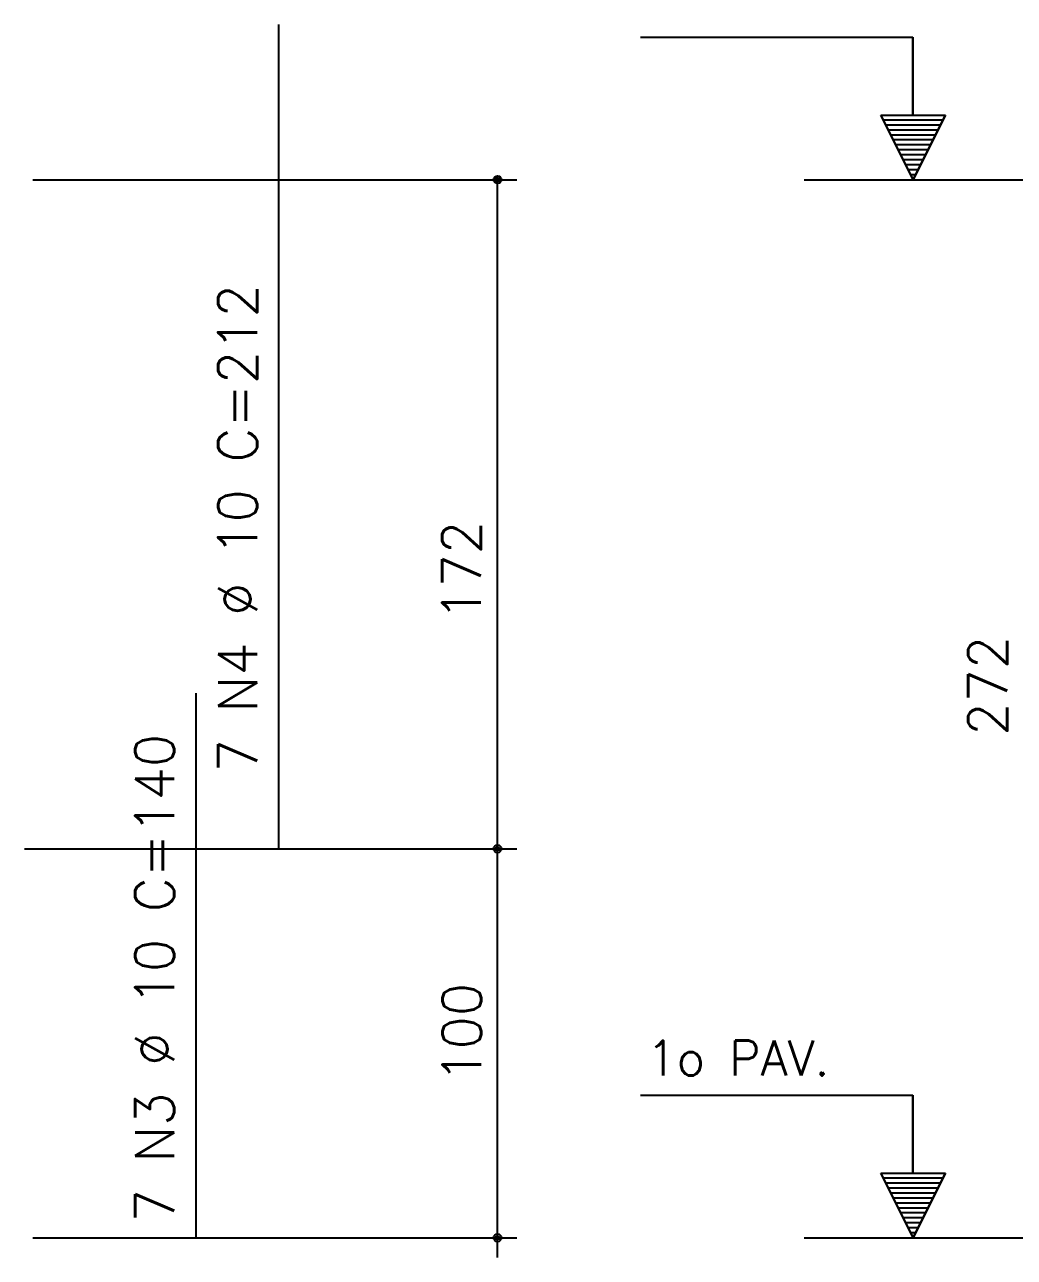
# Model space of a CAD drawing. Extents: x -2 to 121, y -2 to 61.
# Drawn here: x 26.1 to 31.19, y 29.79 to 36.13 of the extents above; entities that cross this region are included whole.
import ezdxf

# ---------------------------------------------------------------- set-up
doc = ezdxf.new("R2010")
doc.units = 0
doc.header["$MEASUREMENT"] = 0
for name, color, linetype in [('PENA_01', 1, 'CONTINUOUS'), ('PENA_02', 2, 'CONTINUOUS'), ('PENA_03', 3, 'CONTINUOUS'), ('PENA_05', 5, 'CONTINUOUS')]:
    doc.layers.add(name, color=color, linetype=linetype)
doc.styles.get("Standard").update_dxf_attribs({"font": 'ROMANS.SHX'})

msp = doc.modelspace()

# ---------------------------------------------------------------- linework, layer by layer
at = {"layer": 'PENA_01', "linetype": 'Continuous'}
for p, q in [((30.111478, 35.328397), (32.242341, 35.328397)), ((30.111478, 29.888397), (32.242341, 29.888397))]:
    msp.add_line(p, q, dxfattribs=at)
at = {"layer": 'PENA_02', "linetype": 'Continuous'}
for centre, radius in [((28.5349, 35.328397), 0.02), ((28.5349, 35.328397), 0.01), ((28.5349, 31.888397), 0.02), ((28.5349, 31.888397), 0.01), ((28.5349, 29.888397), 0.02), ((28.5349, 29.888397), 0.01)]:
    msp.add_circle(centre, radius, dxfattribs=at)
at = {"layer": 'PENA_03', "linetype": 'Continuous'}
for p, q in [((30.671876, 35.660263), (30.671876, 36.061663)), ((30.670476, 36.060263), (29.270476, 36.060263)), ((30.670476, 35.660263), (30.670476, 36.060263)), ((30.671176, 35.328397), (30.505243, 35.660263)), ((30.505243, 35.660263), (30.670476, 35.660263)), ((30.671176, 35.33152), (30.507499, 35.658872)), ((30.834852, 35.658872), (30.507499, 35.658872)), ((30.824345, 35.634735), (30.518007, 35.634735)), ((30.837109, 35.660263), (30.671176, 35.328397)), ((30.834852, 35.658873), (30.671176, 35.331519)), ((30.671876, 35.660263), (30.837109, 35.660263)), ((30.811581, 35.609207), (30.530771, 35.609207)), ((30.798817, 35.583679), (30.543535, 35.583679)), ((30.786052, 35.558151), (30.556299, 35.558151)), ((30.773288, 35.532622), (30.569063, 35.532622)), ((30.760524, 35.507094), (30.581827, 35.507094)), ((30.74776, 35.481566), (30.594591, 35.481566)), ((30.734996, 35.456038), (30.607355, 35.456038)), ((30.722232, 35.43051), (30.620119, 35.43051)), ((30.709468, 35.404982), (30.632883, 35.404982)), ((30.696704, 35.379453), (30.645647, 35.379453)), ((26.145584, 35.328397), (28.6349, 35.328397)), ((28.5349, 29.787865), (28.5349, 35.328397)), ((30.68394, 35.353925), (30.658412, 35.353925)), ((26.103653, 31.888397), (28.6349, 31.888397)), ((30.670476, 30.620263), (29.270476, 30.620263)), ((30.670476, 30.220263), (30.670476, 30.620263)), ((30.671876, 30.220263), (30.671876, 30.621663)), ((30.671176, 29.888397), (30.505243, 30.220263)), ((30.505243, 30.220263), (30.670476, 30.220263)), ((30.671176, 29.89152), (30.507499, 30.218872)), ((30.834852, 30.218872), (30.507499, 30.218872)), ((30.824345, 30.194735), (30.518007, 30.194735)), ((30.811581, 30.169207), (30.530771, 30.169207)), ((30.837109, 30.220263), (30.671176, 29.888397)), ((30.834852, 30.218873), (30.671176, 29.891519)), ((30.671876, 30.220263), (30.837109, 30.220263)), ((30.798817, 30.143679), (30.543535, 30.143679)), ((30.786052, 30.118151), (30.556299, 30.118151)), ((30.773288, 30.092622), (30.569063, 30.092622)), ((30.760524, 30.067094), (30.581827, 30.067094)), ((30.74776, 30.041566), (30.594591, 30.041566)), ((30.734996, 30.016038), (30.607355, 30.016038)), ((30.722232, 29.99051), (30.620119, 29.99051)), ((30.709468, 29.964982), (30.632883, 29.964982)), ((30.696704, 29.939453), (30.645647, 29.939453)), ((30.68394, 29.913925), (30.658412, 29.913925)), ((26.145584, 29.888397), (28.6349, 29.888397))]:
    msp.add_line(p, q, dxfattribs=at)
at = {"layer": 'PENA_05', "linetype": 'Continuous'}
for p, q in [((27.41115, 31.885475), (27.41115, 36.125475)), ((26.985226, 29.888397), (26.985226, 32.688397))]:
    msp.add_line(p, q, dxfattribs=at)

# ---------------------------------------------------------------- texts
at = {"layer": 'PENA_03', "linetype": 'Continuous'}
for s, p in [('7 N4 %%c 10 C=212', (27.298342, 32.280447)), ('172', (28.449507, 33.060204)), ('272', (31.155319, 32.469795)), ('7 N3 %%c 10 C=140', (26.871551, 29.967518)), ('100', (28.451122, 30.684645))]:
    msp.add_text(s, height=0.2, rotation=90, dxfattribs=at).set_placement(p)
msp.add_text('1o PAV.', height=0.18, dxfattribs=at).set_placement((29.300748, 30.722136))

doc.saveas('drawing.dxf')
